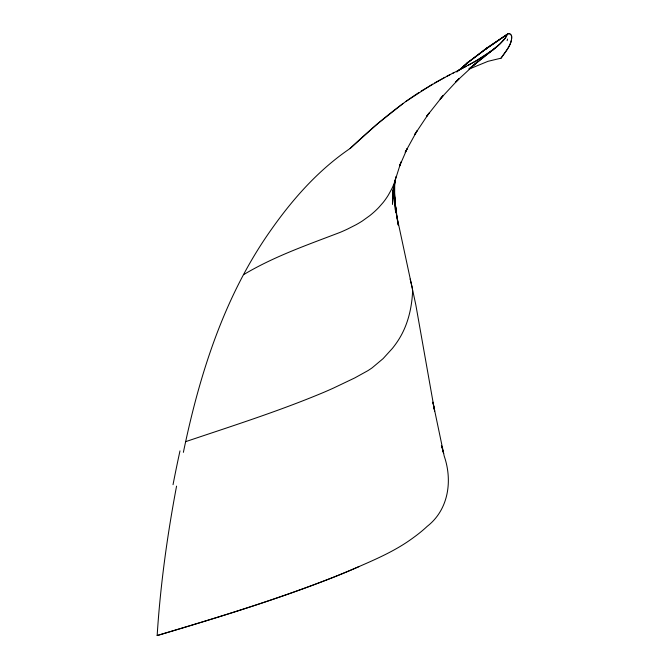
<?xml version="1.0" encoding="UTF-8"?>
<svg xmlns="http://www.w3.org/2000/svg" width="669" height="669" viewBox="0 0 669 669"><rect width="100%" height="100%" fill="white"/><g stroke="black" fill="none" stroke-linecap="round" stroke-linejoin="round"><path stroke-width="1" d="M394.66 180.923L394.576 198.175L395.412 210.267L393.899 186.35L394.693 199.964L396.299 213.386M394.3 188.374L394.25 193.358L394.585 181.366L394.401 184.31M394.284 188.165L394.693 203.117L394.367 187.462M394.551 180.906L394.576 198.175L396.09 212.566L394.267 190.013L394.81 180.714M393.924 193.165L394.183 188.248M395.546 178.849L392.561 194.311L393.456 189.193L392.469 204.045L393.38 188.733M392.469 204.045L393.439 187.646M396.307 213.403L394.576 198.175L393.991 184.644L394.693 199.964L398.222 225.077L396.424 214.415L415.842 304.972L434.658 411.167L432.893 402.144L444.191 456.032C452.712 480.643 448.665 509.678 427.173 526.378A140.264 45.199 -18.2 0 1 415.942 535.769L412.489 538.311A158.896 51.204 -18.2 0 1 407.137 542.041C389.601 553.74 369.965 561.751 350.732 570.164A286.365 92.289 -18.2 0 1 334.341 576.904C276.431 599.75 216.773 617.78 157.156 635.55C160.343 585.383 167.25 535.501 176.566 486.12M393.932 193.14L394.769 181.023M183.381 452.353C199.671 373.595 224.642 294.929 271.815 228.831C293.448 198.191 318.912 169.642 350.113 148.476C371.596 128.247 394.033 108.813 418.769 92.623M394.919 181.098L400.982 161.982L399.552 166.138L407.178 148.602L405.197 152.331L417.013 130.865L414.763 134.469L429.005 113.111L426.412 116.64L443.121 95.55L440.11 99.045L459.302 78.382L455.815 81.894L477.507 61.799L468.927 68.999L499.718 44.229L504.543 39.187L508.072 33.659L509.577 33.642L511.041 34.788M506.567 36.159C497.034 49.573 481.839 57.467 467.874 65.503M501.048 58.17C505.321 51.521 512.454 44.514 511.618 35.959C512.471 43.87 505.555 51.722 501.048 58.17L487.977 61.322L469.83 68.782M350.113 148.476L377.191 124.066L403.164 103.436M459.21 70.245L468.258 62.125L487.902 47.499L466.862 63.363L486.622 48.051L508.473 33.475L485.886 49.021L507.738 33.977M459.135 70.32L468.258 62.125L456.818 72.043M473.485 65.37L497.694 46.01M493.095 49.69L475.952 60.988L457.696 70.755M405.907 101.445L432.542 84.135M421.177 91.059L444.818 77.353M434.683 82.897L450.505 74.401M243.583 274.666C273.964 256.47 307.397 244.904 340.278 232.31A75.982 24.485 -18.2 0 0 347.612 229.032L355.9 224.817A57.777 18.615 -18.2 0 0 362.414 220.946L369.815 215.619A111.823 36.034 -18.2 0 0 378.838 207.415L383.094 202.565A196.335 63.271 -18.2 0 0 388.463 194.88L391.541 189.31A318.937 102.783 -18.2 0 0 392.929 186.35L393.782 184.31A232.695 74.987 -18.2 0 0 396.048 176.491M466.218 66.382L452.336 73.465M446.741 76.341L454.151 72.545M359.036 566.601L353.207 569.11A287.294 92.581 -18.2 0 1 332.2 577.757C274.951 600.168 216.045 618.005 157.156 635.55M185.731 441.632C232.135 425.986 278.931 411.184 324.114 392.201A185.949 59.926 -18.2 0 0 333.597 388.02L354.704 377.952L367.707 370.768A56.915 18.339 -18.2 0 0 372.215 367.766L383.086 358.643L392.394 348.407A252.506 81.375 -18.2 0 0 399.401 338.481C407.814 324.666 411.669 308.468 412.547 292.437A281.9 90.842 -18.2 0 0 412.347 288.155L410.156 279.048M509.577 33.642L511.459 35.516M441.381 445.537L442.56 448.999M442 447.201L443.647 453.549L442.861 450.145M392.778 195.122L392.837 198.074M173.037 484.682A1683.923 1371.082 53.5 0 1 179.986 450.881M507.512 39.07A181.918 23.114 -52.4 0 1 507.152 40.658"/></g></svg>
